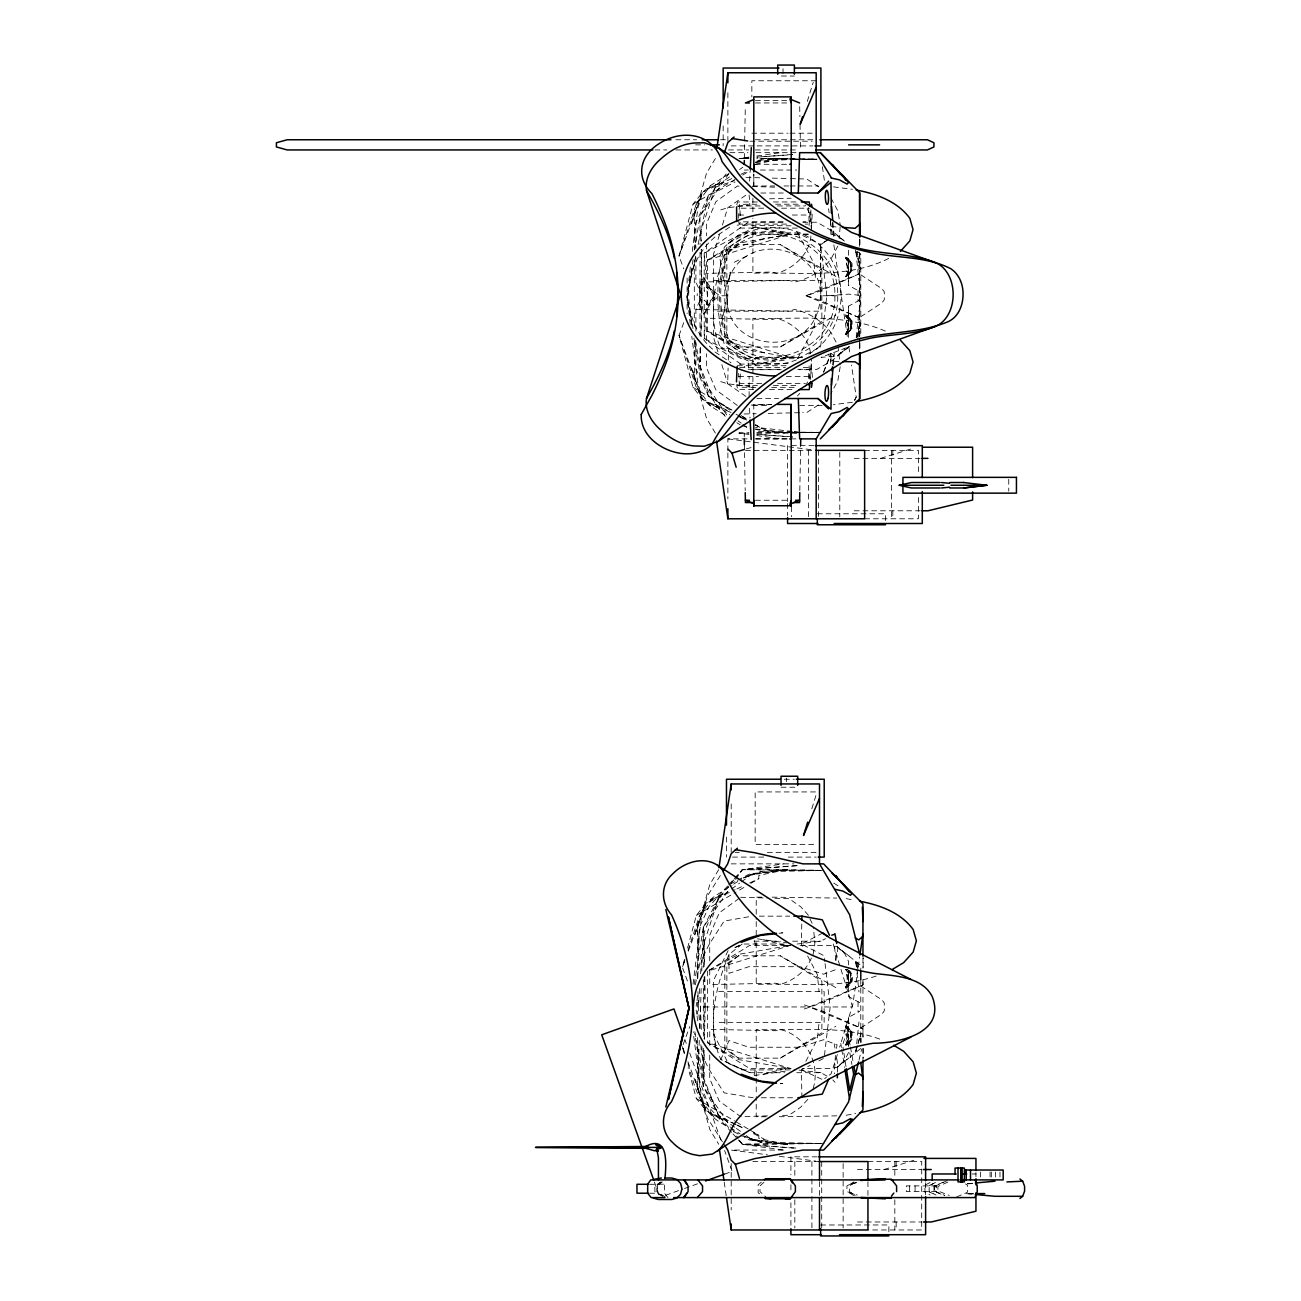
<?xml version="1.0" encoding="UTF-8"?>
<svg xmlns="http://www.w3.org/2000/svg" width="1301" height="1301" viewBox="0 0 1301 1301"><rect width="100%" height="100%" fill="white"/><g stroke="black" fill="none" stroke-linecap="round" stroke-linejoin="round"><path stroke-width="0.75" stroke-dasharray="5 3.75" d="M753.799 184.596L753.799 174.448M845.601 1026.001C853.651 1029.026 853.651 1042.524 845.601 1045.549C852.366 1041.45 852.366 1030.099 845.601 1026.001C852.692 1028.993 853.326 1039.954 847.52 1044.524L845.748 1044.231L848.545 1040.654L846.349 1040.149L847.26 1035.775L846.349 1031.4L848.545 1030.896L848.528 1017.333L859.798 1011.251M849.146 971.001C852.643 975.701 852.171 983.149 847.52 986.89L845.748 986.597L848.545 983.019L848.528 974.563M859.798 300.059L848.528 306.142L848.528 328.177M848.528 263.371L848.528 285.407L859.798 291.473M859.636 295.294L848.805 294.14L826.851 295.766L820.573 346.944L797.529 358.702L741.391 358.702L720.673 348.294C706.134 315.59 715.534 275.243 728.576 243.254L741.391 232.846L797.529 232.846L820.573 244.604L826.07 242.019M859.636 348.928L859.636 338.878M859.636 336.878L859.636 248.442M859.636 246.426L859.636 238.392M755.735 387.34L739.537 387.226L738.626 373.403M808.393 378.412L809.059 369.695L799.107 369.695M810.214 379.664L809.027 365.727M812.426 377.404L811.222 363.467M811.548 230.472L809.775 214.08L805.4 205.168M840.17 226.699L839.161 238.376M859.636 273.763L805.953 295.766L820.199 291.099L859.636 273.763L859.847 252.394M859.928 244.621L859.977 238.799M804.311 1008.991L823.533 1002.29L862.953 984.938L862.986 981.052M863.132 967.472L863.23 957.764M699.792 305.459L699.792 286.09L703.776 277.243L715.761 295.766L703.776 314.305L699.792 305.459L699.922 297.132M744.367 158.478L745.31 106.633M799.822 490.591L800.652 444.731M801.774 924.117L801.383 944.022L803.172 947.437M738.626 218.145L739.537 204.322L759.719 204.208M810.214 211.884L809.027 225.821M745.961 396.431L727.714 383.795L728.088 368.02M728.284 360.133L728.576 348.294L720.673 348.294M725.242 416.401L715.241 404.286L700.019 366.036L700.588 345.968L700.019 366.036L708.199 395.488L731.081 410.888M728.576 1127.577L718.559 1115.477L703.353 1077.228L704.134 1049.11M704.41 1039.076L705.321 1004.86M742.204 944.022L728.999 954.446L728.999 973.343L748.839 966.692L799.936 966.692L823.663 974.205L837.063 969.099M727.178 308.028L728.365 283.52L730.642 272.088L727.178 283.52C743.896 223.951 833.99 248.084 818.687 308.028C806.848 359.71 722.754 350.522 727.584 295.766M695.271 242.588L695.303 241.189M697.775 978.043L699.466 927.337L708.801 906.846L727.584 886.046M837.519 1072.154L837.779 1064.543L836.218 1055.404M697.173 295.766L697.255 293.603M699.288 1040.442L697.645 1086.579L709.777 1129.333L718.672 1144.229M699.857 1028.489L701.272 985.068M701.776 971.131L703.337 927.337L718.559 898.454L734.008 879.752M749.604 181.148L750.108 171.26M699.857 1028.506L698.474 1006.958L699.727 987.361M700.605 973.652L701.467 959.943L709.208 944.298L724.104 921.075L749.425 916.668M857.749 339.74L860.79 295.766L857.749 251.809L860.79 254.248L860.79 337.301M749.132 396.545L749.132 376.623M808.653 207.737L809.059 221.837L803.091 221.837M810.865 209.981L811.255 224.097L805.286 224.097M833.274 365.305L834.299 353.352M832.624 364.947L833.599 354.929L828.298 352.116M856.188 337.496L858.969 310.809M855.782 1052.493L858.969 1022.001M690.327 267.095L687.107 296.839L690.538 326.437M693.01 984.239L701.158 919.417L705.939 903.382L714.135 896.552L732.024 885.184M698.182 925.418L698.718 921.027M692.278 251.369L697.84 208.225L702.621 192.19L710.801 185.36L728.706 174.009M857.944 968.855L852.854 1004.502L839.649 1047.126M858.221 966.871L859.652 956.967M736.805 204.647L737.618 201.964L757.507 201.964M740.188 222.308L739.651 224.097L787.398 224.097M696.149 1006.307L696.751 1002.437M697.043 1000.502L698.214 992.744M810.946 235.855C809.433 254.248 793.61 268.754 776.421 273.373L772.55 272.023L706.394 273.373L706.394 243.759M813.109 954.544L814.865 943.306L813.401 927.19M813.109 1088.644C820.996 1063.649 805.677 1035.108 779.738 1029.367L775.884 1030.717L709.728 1029.367L709.728 1047.142M835.405 1055.404L834.38 1073.797M836.51 1048.346L837.063 1044.817L823.663 1039.71L799.936 1047.24L748.839 1047.24L728.999 1040.572L720.868 1059.486L750.01 1072.723L784.519 1072.723M693.091 259.452L687.107 296.839L691.628 324.323M694.669 249.613L700.019 216.161L715.241 187.263L727.129 172.887M694.214 984.418L703.337 927.337L728.967 889.461M840.186 366.817L837.86 380.591L831.046 393.422M835.909 960.349L837.779 949.388L837.08 945.469M737.943 384.169L737.586 385.616L757.475 385.616M807.954 234.213L790.488 234.229L764.533 238.701L723.08 251.613L719.486 256.199L726.869 295.766L719.486 335.349L723.08 339.935L764.533 352.847M700.686 293.18L703.776 277.243L713.647 295.766L703.776 314.305L700.686 298.368M857.798 336.65L860.79 322.063L855.928 339.659M860.042 1036.897L860.79 1033.254L855.391 1052.802L857.554 1045.516M698.084 244.621L708.199 196.061L735.032 182.026M754.125 1074.919L755.442 1068.544M695.645 256.232L687.107 296.839L693.01 328.47M695.303 984.824L704.264 942.266L718.559 898.454L729.926 890.193M859.034 1060.039L861.652 1049.159M731.796 178.579L702.621 192.19L693.01 204.208L679.041 256.102L683.741 268.868M684.44 959.601L682.375 967.293L687.741 981.881M687.546 948.071L696.328 915.4L705.939 903.382L735.114 889.754M857.001 336.162L860.79 323.396M858.091 1043.695L860.79 1034.588M811.515 227.968L812.344 211.152M719.502 234.619L713.647 253.809L713.647 337.74L718.331 353.091M722.429 225.024L727.714 207.753L745.961 195.117M807.303 101.397L813.223 82.305M811.808 808.767L816.54 793.496M837.356 1054.542L831.046 1073.878L824.639 1078.61M700.93 231.09L701.109 241.173L700.93 231.09L715.241 187.263L729.845 176.643M695.986 204.989L679.041 256.102L702.621 192.19L695.986 204.989L710.801 185.36M684.879 959.715L682.375 967.293L684.456 961.65M688.018 950.25L699.304 916.18L705.939 903.382L687.92 952.251M683.741 322.681L679.041 335.447L693.01 387.34L702.621 399.358L710.801 406.188L727.064 416.515M683.041 1044.801L689.758 1026.57M739.342 364.166L791.333 363.467M823.403 372.346L830.851 353.352L830.607 363.255M718.559 898.454L704.183 932.264L704.183 966.545M823.761 371.875L828.558 360.003L828.363 354.083M695.889 331.17L695.889 309.459L701.987 295.766L701.239 249.272L701.987 297.88L700.897 335.967L701.987 295.766L695.889 282.089L695.889 256.427M708.199 196.061L695.889 222.878L695.889 248.54M728.999 954.446C715.664 985.898 705.906 1027.335 720.868 1059.486L742.204 1069.894L795.187 1069.894M854.708 400.204L856.221 397.081L851.505 365.028M848.528 1052.493L844.804 1060.169L837.145 1067.259L831.014 1068.544L802.05 1068.544M728.121 950.624L713.647 980.108L713.647 1033.823L715.648 1048.931M805.4 386.381L809.775 377.469L811.531 359.434M811.352 958.105C805.986 971.408 793.317 980.775 779.738 984.548L775.884 983.214L709.728 984.548L709.728 968.757M805.823 1061.372L817.37 1039.239L819.077 1022.358M837.86 246.084L831.046 258.915A62.968 62.968 0 0 1 794.602 282.089L789.609 280.479L695.889 282.089M797.529 358.702L814.052 328.047L815.743 311.183M854.448 400.285L856.221 397.081M715.355 158.494L706.459 173.407L694.311 216.161C686.229 242.604 700.231 189.539 694.392 216.08L694.311 250.312M718.672 869.686L709.777 884.599L697.645 927.337C689.563 953.796 703.565 900.731 697.71 927.271L697.645 982.092M699.304 916.18L714.135 896.552M720.299 875.557L707.646 895.608L697.645 927.337L698.588 953.779M728.983 173.326L700.019 216.161L700.019 244.377M735.65 879.574L742.334 869.686L783.82 863.864M735.211 878.321L742.334 869.686L799.708 865.36M715.046 236.977C681.415 264.802 679.301 320.29 712.59 349.188M763.411 939.664L784.991 945.372L786.633 943.518M728.918 884.55L732.951 880.094M734.284 878.614L742.334 869.686L799.839 865.572M797.448 395.943L799.806 393.341M807.84 1099.345L800.765 1107.118L789.089 1115.25L778.925 1115.542M845.601 258.151C853.554 261.664 851.065 273.015 845.601 276.723C853.391 273.519 853.391 260.395 845.601 257.191C851.293 260.737 853.798 272.429 845.601 275.763M845.601 334.357C853.391 331.153 853.391 318.029 845.601 314.826C852.366 318.924 852.366 330.259 845.601 334.357C853.651 331.332 853.651 317.851 845.601 314.826M845.601 276.723C853.651 273.698 853.651 260.216 845.601 257.191M848.203 970.123C853.976 973.213 853.976 983.084 848.203 986.174L848.203 970.953C853.586 976.092 850.171 984.581 845.601 987.914C852.139 985.41 853.391 976.157 849.309 971.001M797.773 369.321L816.979 369.321L832.25 360.491L848.984 346.749L821.11 357.352L837.145 356.067L844.804 348.977M763.898 1182.3L759.995 1185.894L759.995 1191.618L766.5 1197.587M726.869 295.766L719.729 295.766L708.671 287.342L704.215 291.375L704.215 253.11L748.27 222.227L784.649 222.227M761.28 1182.251L758.141 1184.821L758.141 1192.675L761.28 1195.261M854.041 1182.3L849.602 1185.894L849.602 1191.618L855.147 1195.603M849.423 346.408L837.145 356.067M860.79 1048.492L837.145 1067.259M835.86 276.43L780.275 244.604L738.561 244.604L726.869 253.809L726.869 337.74L738.561 346.944L780.275 346.944L835.86 315.118M835.86 987.622L780.275 955.796L738.561 955.796L726.869 965L726.869 1048.931L738.561 1058.136L780.275 1058.136L835.86 1026.294M845.601 986.955C851.537 984.402 852.285 975.587 848.203 971.05M845.601 1044.557C852.497 1041.678 852.497 1029.888 845.601 1026.977M808.88 354.083C845.959 332.698 852.22 276.771 821.533 247.174C795.692 220.991 750.173 220.991 724.332 247.174C715.648 279.13 715.648 312.419 724.332 344.375C743.879 363.288 775.022 370.33 799.936 358.344M708.671 287.342L706.459 287.342L715.761 295.766L706.459 304.206L708.671 304.206L719.729 295.766M839.649 353.742L848.984 346.749M839.649 1064.934L848.984 1057.941M739.586 169.569L742.822 167.211M860.79 316.745L881.964 302.791L884.273 299.783L884.273 291.766L881.964 288.757L860.79 274.804M731.552 889.022L739.651 883.119M741.277 881.932L751.019 874.857L787.658 869.735L824.297 870.418M739.131 898.389L719.225 912.863L709.728 935.208L709.728 960.87M860.79 1027.936L881.964 1013.983L884.273 1010.975L884.273 1002.941L881.964 999.932L860.79 985.995M649.589 1184.284L657.542 1184.284L660.55 1182.089M662.339 1181.91L656.826 1185.894L656.826 1191.618L666.258 1197.587M718.25 234.814L731.064 226.163M738.561 244.604L724.836 253.809L724.836 337.74L738.561 346.944M738.561 955.796L724.836 965L724.836 1048.931L738.561 1058.136M828.428 239.433L819.597 244.604M818.492 404.92L806.734 412.515L802.684 412.612M827.094 240.474L820.573 244.604L820.801 295.766L840.462 295.766M733.65 884.16L741.781 879.004M853.732 1181.975L848.805 1185.081L857.261 1182.43M661.201 1181.91L654.858 1185.894L654.858 1191.618L664.144 1196.741M709.012 970.367L749.783 945.372L790.423 945.372L707.581 971.229L707.581 1042.686L749.783 1068.544L792.114 1068.316L790.569 1068.479M780.275 346.944L821.874 321.656L821.874 269.892L780.275 244.604M780.275 1058.136L821.874 1032.848L821.874 981.084L780.275 955.796M888.664 258.444C846.788 279.52 797.952 271.616 752.905 273.243L752.905 218.438M742.643 175.066L750.677 170.333M739.537 890.03L744.351 887.201M750.791 883.412L758.825 878.695L758.825 875.394L778.242 871.377L820.427 870.45M693.01 204.208L736.203 178.839M696.328 915.4L736.073 892.063M856.334 1182.43L849.732 1184.853M797.139 944.022L820.947 941.192L825.566 938.606M848.805 1184.853L846.935 1185.894L846.935 1191.618L857.261 1195.066M709.305 970.302L738.561 954.365L788.422 945.713M935.435 1182.479L929.142 1185.894L929.142 1191.618L936.053 1195.034M728.576 243.254L747.847 232.846M730.446 884.062L735.65 881.314M737.374 880.387L749.49 873.963L787.658 869.735L742.334 869.686L820.313 870.385L778.583 870.32L751.019 874.435L743.408 877.964L761.898 871.394L787.658 869.735M845.601 987.914L847.52 986.89M845.601 1045.532L847.52 1044.524M928.703 1185.894L935.24 1182.479M801.936 1097.768L801.383 1069.894L810.133 1065.373M818.882 1060.852L824.135 1058.136L830.184 1006.958L825.062 963.667M756.076 226.455L704.215 253.11L707.354 295.766L704.215 338.439L745.001 367.045M822.98 932.947L801.383 944.022L824.135 955.796L824.834 961.699M930.101 1182.511L924.946 1185.13L924.946 1192.334L930.101 1194.968M734.284 262.282L749.246 254.752M735.163 947.323L740.432 944.851M740.919 174.318L748.205 170.903M736.935 888.908L742.416 886.355M749.701 882.94L758.825 878.695M947.128 1180.658L935.728 1185.894L935.728 1191.618L944.672 1195.343M947.876 1182.105L937.94 1186.512L937.94 1190.984L949.258 1195.391M734.951 947.681L741.781 944.737M943.404 1182.154L934.476 1185.894L934.476 1191.618L944.835 1195.603M862.953 984.938L809.287 1006.958L862.953 1028.977L863.035 1036.751M846.414 986.613L848.203 985.898M846.414 1044.248L848.203 1043.532M743.408 877.964L761.898 871.394L751.019 874.435M956.674 1196.92L967.456 1192.301L967.456 1185.162L965.472 1183.91M665.592 1195.261L682.7 1189.13M684.602 1188.447L697.905 1183.682M724.511 1174.152L732.121 1171.437L724.592 1150.409M876.175 976.059C837.649 989.118 796.066 982.873 756.223 984.434L756.223 939.777M715.241 187.263L734.398 180.66M720.77 209.9L727.714 207.753L749.848 204.973L749.132 195.004M880.712 458.359L910.96 448.975M884.029 1169.534L916.18 1159.581M746.237 448.943L751.571 447.414M756.971 161.113L766.256 158.527L788.032 158.722M763.411 363.06L784.991 357.352L802.522 357.336M763.411 1074.252L784.991 1068.544L790.423 1068.495L707.581 1042.686L738.561 1059.567L790.423 1068.544M845.601 333.381C852.497 330.487 852.497 318.696 845.601 315.785M755.507 164.219L774.908 160.202L791.967 159.551M852.383 402.285L833.453 404.676M846.203 1115.282L855.716 1113.461M847.618 258.2L845.926 258.509L848.545 262.086L846.349 262.591L847.26 266.965L846.349 271.34L848.545 271.844L845.748 275.405L847.52 275.714M847.618 315.834L845.926 316.143L848.545 319.704L846.349 320.209L847.26 324.583L846.349 328.958L848.545 329.462L845.748 333.04L847.52 333.332M847.618 969.391L845.926 969.7L848.545 973.262L846.349 973.766L847.26 978.141L846.349 982.515L848.545 983.019M847.618 1027.026L845.926 1027.318L848.545 1030.896M847.52 258.2L845.748 258.509L847.553 260.054C843.032 261.094 850.659 267.827 846.642 271.34L847.732 271.584L847.553 273.861L845.926 275.405L847.618 275.714M847.52 315.834L845.748 316.143L847.553 317.688C843.032 318.729 850.659 325.461 846.642 328.958L847.732 329.218L847.553 331.495L845.926 333.04L847.618 333.332M847.52 969.391L845.748 969.7L847.553 971.245L847.732 973.522L846.642 973.766C850.659 977.279 843.032 984.011 847.553 985.052L845.926 986.597L847.618 986.89M847.52 1027.026L845.748 1027.318L847.553 1028.88L847.732 1031.14L846.642 1031.4C850.659 1034.913 843.032 1041.629 847.553 1042.67L845.926 1044.231L847.618 1044.524M755.572 162.072L775.266 159.129L817.012 159.226L757.003 158.657M748.888 157.112L739.017 158.494L749.002 158.592M756.792 156.006L780.502 152.672M755.409 162.592L788.227 158.608M754.206 1075.537L786.715 1071.016L784.991 1068.544M779.055 933.289L782.795 932.85L780.258 932.85M967.44 1183.731L973.343 1183.194M792.439 154.461L756.824 157.161L792.553 154.656M758.564 160.202L784.34 158.543L756.743 158.511M822.134 405.359L798.163 405.587M836.771 1115.851L777.234 1116.778M817.272 432.485L802.229 432.566M967.456 1183.812L973.359 1183.536M751.23 405.066L771.639 404.465M767.509 1115.868L740.659 1116.648L719.225 1101.069L709.728 1078.724L709.728 1055.03M744.074 413.994L756.19 413.718M768.322 413.425L792.585 412.84M794.602 412.807L800.668 412.661M758.564 431.347L792.049 432.859M793.984 432.826L799.773 432.713M801.692 432.68L817.126 432.387L793.854 432.078M732.951 1133.822L742.334 1144.229L824.297 1143.498L778.583 1143.612L751.019 1139.497L743.408 1135.952L761.898 1142.538L787.658 1144.197L751.019 1139.058L746.14 1135.513M793.854 159.47L817.109 159.275M748.888 434.436L739.017 433.054L749.002 432.957M757.003 432.891L818.98 432.339M820.313 1143.53L742.334 1144.229L736.073 1136.667M757.963 357.352L755.442 357.352L754.206 364.345L786.715 359.824L784.991 357.352M820.98 432.322L775.266 432.42L755.572 429.476M781.413 76.027L794.374 76.027M816.182 80.76L751.848 80.76L751.848 96.892M755.458 100.649L789.577 100.649M755.458 102.958L789.577 102.958M751.848 133.19L788.032 133.19M790.049 133.19L812.149 133.19M675.902 139.76L696.62 139.76M720.396 139.76L726.625 139.76M755.328 139.76L816.589 139.76M749.945 141.191L812.166 141.191M695.628 144.85L704.882 144.85M731.129 145.907L755.068 145.907M757.068 145.907L812.914 145.907M654.891 149.94L666.941 149.94M675.902 149.94L712.46 149.94M728.479 149.94L748.709 149.94M755.328 149.94L798.424 149.94M729.877 152.672L747.945 152.672M755.979 152.672L796.684 152.672M755.296 164.284L789.723 164.284M744.253 170.041L748.286 170.041M760.402 170.041L796.732 170.041M752.905 185.962L774.729 185.962M784.015 185.962L788.601 185.962M790.081 185.962L796.147 185.962M798.163 185.962L818.362 185.962M760.825 193.02L784.503 193.02M769.558 198.809L791.219 198.224M773.428 201.964L799.286 201.964M775.624 204.208L799.497 204.208M737.586 205.932L761.459 205.932M777.364 205.932L805.221 205.932M763.654 208.193L739.797 208.193L740.448 216.893M781.559 208.193L809.417 208.193M738.626 215.023L744.579 215.023M792.325 215.023L810.23 215.023M743.408 221.837L783.202 221.837M802.831 222.227L816.979 222.227L832.25 231.058L844.43 241.059M791.122 225.821L737.13 225.122M797.302 228.082L739.619 228.082L738.708 221.137M808.523 234.18L749.783 234.18L707.581 260.054L707.581 331.495L749.783 357.352L802.05 357.352M713.647 280.365L820.801 280.365L820.801 311.183L713.647 311.183M819.597 346.944L820.573 346.944M737.407 365.727L789.138 365.727M739.651 367.451L785.397 367.451M803.302 367.451L811.255 367.451L810.637 378.184M748.27 369.321L781.608 369.321M751.376 369.695L781.202 369.695M738.626 376.526L758.516 376.526M786.357 376.526L810.23 376.526M761.67 383.356L739.797 383.356L740.415 372.623M777.591 383.356L805.433 383.356M773.396 385.616L799.253 385.616M771.656 387.34L797.513 387.34M753.539 389.584L737.618 389.584L736.61 384.608M769.444 389.584L795.301 389.584M756.889 398.529L778.583 398.529M771.526 404.4L753.799 404.4L753.799 417.149M752.905 405.587L769.867 405.587M739.017 433.054L748.872 433.038M756.743 433.038L796.732 433.168M727.877 450.862L727.877 438.876L747.945 438.876M755.979 438.876L796.684 438.876M755.296 438.925L789.723 438.925M813.906 445.641L787.593 445.641L787.593 501.535M745.473 450.357L816.182 450.357M864.628 450.357L918.376 450.357L918.376 474.491M854.204 458.359L920.083 458.359M755.458 500.251L789.577 500.251M854.204 510.789L920.083 510.789M817.321 513.781L885.526 513.781L885.526 521.099M864.628 518.79L918.376 518.79L918.376 496.673M784.324 779.234L794.293 779.234M781.039 787.219L797.692 787.219M815.483 791.935L755.165 791.935L755.165 844.382L815.483 844.382M735.211 852.366L739.228 852.366M767.314 852.366L819.5 852.366M732.463 857.099L764.37 857.099M788.308 857.099L816.247 857.099M731.195 863.864L793.935 863.864M761.687 897.153L756.223 897.153L756.223 919.482M772.095 897.153L836.771 898.064M759.28 916.148L789.74 916.148M754.076 941.192L780.454 941.192M792.634 941.192L820.947 941.192M744.156 944.022L785.365 944.022M800.099 945.372L831.014 945.372L837.145 946.673L860.79 965.44L860.79 970.058M718.656 991.557L824.135 991.557L824.135 1022.358L718.656 1022.358M704.183 1006.958L810.149 1006.958M824.135 1006.958L852.09 1006.958M796.7 1072.723L820.947 1072.723L827.111 1076.171M780.258 1083.635L782.795 1083.635L779.055 1083.196M761.313 1097.768L795.838 1097.768M766.143 1116.778L756.223 1116.778L756.223 1096.483M783.381 1150.068L731.195 1150.068L767.314 1154.768M817.223 1156.833L790.91 1156.833L790.91 1174.803M752.807 1161.549L819.5 1161.549M867.946 1161.549L921.71 1161.549L921.71 1229.965L867.946 1229.965M857.522 1169.534L921.71 1169.534M972.075 1173.974L976.14 1173.974M658.436 1184.186L664.974 1184.186M649.589 1193.212L657.542 1193.212L664.388 1197.587M968.383 1193.586L973.847 1193.586M857.522 1221.981L921.71 1221.981M820.655 1224.973L888.859 1224.973L888.859 1232.291M740.985 158.511L748.872 158.511M820.427 1143.465L778.242 1142.538L758.825 1138.521L758.825 1135.236L750.14 1130.13M790.016 158.755L795.952 158.803L790.179 158.657M784.991 945.372L790.423 945.42M695.889 309.459L789.609 311.069L794.602 309.459A62.968 62.968 0 0 1 831.046 332.633L836.998 343.871M799.92 158.836L814.442 159.112M838.917 361.434L831.079 361.239L830.867 354.279M745.993 177.408L760.174 177.798M772.306 178.123L788.504 178.546M790.536 178.611L796.602 178.757M798.635 178.822L806.734 179.034L821.858 188.791M739.033 186.141L737.342 186.092L715.892 201.671L706.394 224.016L706.394 235.855M752.222 186.515L775.672 187.198M740.659 897.267L767.509 898.048M774.859 898.259L789.089 898.666L800.765 906.797L807.84 914.57L813.109 925.271M791.967 431.997L774.908 431.347L755.507 427.33M973.359 1193.96L965.472 1193.586L973.343 1194.318M833.453 186.872L852.383 189.263M792.553 436.892L756.857 434.323L792.439 437.087M795.87 1148.067L742.334 1144.229L736.773 1136.001M830.981 226.537L838.592 227.09M793.773 1148.116L742.334 1144.229L783.82 1150.068M787.658 1144.197L749.49 1139.969L744.302 1137.204M792.342 431.444L760.727 427.866L755.491 425.151M794.326 431.672L800.245 432.339M799.123 1070.121L820.947 1072.723M720.77 381.648L727.714 383.795L749.848 386.576M727.877 438.876L812.166 449.837M779.364 1156.329L815.483 1161.029M753.181 1097.768L724.104 1092.84L709.208 1069.633L701.467 1053.989L700.719 1042.231M757.475 938.85L786.715 942.9M755.409 428.956L784.34 433.005M756.792 435.542L780.502 438.876M846.203 898.633L853.814 900.097M849.732 1192.643L856.334 1195.066M831.014 234.18L837.649 235.709L843.959 240.766M845.601 969.343L846.593 969.749M763.411 228.488L784.991 234.18L786.633 232.326L754.206 227.203L755.442 234.18M751.019 1139.497L761.898 1142.538L745.099 1136.602M806.831 295.766L820.199 300.45L859.636 317.786L859.863 341.09M804.311 1004.925L823.533 1011.625L862.953 1028.977M885.33 331.088C843.601 312.988 797.009 319.526 752.905 318.306L752.905 389.341M879.736 1039.125C840.348 1024.424 797.237 1031.108 756.223 1029.498L756.223 1076.171M741.928 425.427L747.473 427.395M846.414 258.492L848.203 259.208M846.414 316.127L848.203 316.826M805.953 295.766L859.636 317.786M750.01 1072.723L728.121 1063.291L713.647 1033.823M801.383 1069.894L823.045 1079.797M729.975 412.124L702.621 399.358L695.986 386.56L679.041 335.447L702.621 399.358L697.84 383.323L691.774 336.26M739.098 416.385L746.384 419.784M735.114 1124.162L705.939 1110.534L696.328 1098.516L688.066 1067.779M736.935 1125.007L744.237 1128.422M753.36 1132.683L758.825 1135.236M928.703 1191.618L935.858 1195.034M756.076 365.093L704.215 338.439L704.215 300.173L708.671 304.206M693.888 338.081L700.019 375.387L715.241 404.286L730.983 412.45M739.732 416.987L744.985 419.703M736.057 1124.552L718.559 1115.477L703.337 1086.579L694.62 1033.547M737.813 1125.446L744.806 1129.073M753.555 1133.61L764.061 1139.058M733.91 1131.691L742.562 1136.293M728.576 348.294L747.847 358.702L748.563 368.655M859.798 1002.664L848.528 996.599L848.528 970.806M735.976 414.19L746.595 420.06M755.426 424.939L760.727 427.866L755.653 424.744M693.01 387.34L731.032 409.669M741.033 415.539L747.457 419.312M696.328 1098.516L734.528 1120.958M736.252 1121.982L748.417 1129.105M731.926 410.108L708.199 395.488L695.889 368.671L695.889 339.073M742.09 416.385L747.181 419.507M853.732 1195.521L848.805 1192.643M736.838 422.711L740.09 424.776M688.018 1063.665C694.929 1088.4 702.003 1116.665 728.771 1126.666M730.398 1127.707L740.155 1133.887M833.746 883.086L840.023 887.152M715.046 352.002L731.064 362.816M737.342 405.457L715.892 389.877L706.394 367.532L706.394 353.709M715.241 404.286L729.845 414.905M737.96 420.792L741.196 423.15M742.822 424.337L747.685 427.866M734.789 1127.268L718.559 1115.477L704.183 1081.651L704.183 1051.224M736.415 1128.439L744.53 1134.342M839.649 948.982L848.984 955.991M837.145 235.481L843.52 241.384M837.145 946.673L844.804 953.747L848.528 961.423L848.528 968.936M832.835 1079.928L835.014 1082.286M731.601 1132.342L708.801 1107.07L699.466 1086.579L698.588 1060.136M710.801 406.188L695.986 386.56M714.135 1117.38L699.304 1097.735M667.933 1197.587L664.469 1193.212L664.469 1184.284M726.755 414.921L700.019 375.387L700.019 347.172M701.922 1046.638L703.337 1086.579L730.089 1126.113M731.195 1127.756L735.65 1134.342M722.413 1141.709L707.646 1118.323L697.645 1086.579L697.645 1034.328M715.355 433.054L706.459 418.141L694.311 375.387C686.229 348.944 700.231 402.009 694.392 375.469L694.311 338.894M797.529 232.846L814.052 263.501L815.743 280.365M831.046 198.126L837.86 210.957L840.186 224.731M807.612 955.959L817.37 974.693L819.077 991.557M682.375 1046.638L684.456 1052.265M687.92 1061.665L705.939 1110.534L701.158 1094.499L693.173 1031.709M684.879 1039.532L686.261 1043.353M689.676 1052.899L721.161 1140.847M654.419 1182.007L659.9 1197.294M682.992 1048.525L684.879 1054.2M833.209 944.022L840.381 967.342M840.966 969.278L852.334 1006.193M721.844 364.605L727.714 383.795M855.928 251.744L860.79 268.136M857.554 968.399L855.391 961.114L857.001 966.985M855.391 249.922L860.79 269.486L857.05 251.256M682.895 1048.557L684.44 1054.314M754.45 940.59L755.442 945.372M857.05 962.431L858.172 967.911M692.018 325.38L689.92 313.46M695.222 340.325L700.019 366.036M694.864 1031.742L703.353 1077.228M846.447 1025.188L850.057 1045.045M850.431 1047.029L853.326 1062.917M848.366 1044.996L846.252 1033.336L842.625 1045.028L843.552 1050.948M849.797 1052.785L851.911 1064.446M834.966 1048.086L834.234 1043.809M837.86 345.464L840.17 364.849M835.681 960.284L834.38 943.957M843.877 1052.932L846.04 1066.755M840.804 1043.435L841.422 1047.419M841.747 1049.419L844.577 1067.389M692.034 325.12L689.4 310.126L689.66 311.947M810.653 353.823C808.441 336.227 792.943 322.664 776.421 318.176L772.55 319.526L706.394 318.176L706.394 343.838M696.149 1010.178L696.751 1014.048M697.043 1015.983L698.214 1023.741M822.378 166.691L824.427 180.725M828.558 208.762L829.144 212.779M830.314 220.78L832.38 234.814M833.843 244.832L847.683 338.976M848.854 346.993L850.041 355.01M724.218 1182.121L726.251 1196.074M826.851 295.766L820.573 244.604L820.801 280.365M698.182 1088.498L698.718 1092.905M855.977 252.15L858.969 280.74M855.782 961.423L856.774 970.953M856.985 972.872L858.969 991.931M832.233 222.585L833.599 236.619M832.916 222.26L834.299 238.197M749.506 408.303L750.026 418.076M830.575 220.324L830.949 236.294M700.491 1006.958L701.337 1030.668M697.97 991.655L698.474 1006.958M799.708 106.633L799.904 116.602M800.034 124.587L800.505 150.509M744.367 444.731L744.481 450.715M744.514 452.699L745.197 490.591M699.792 286.09L699.922 294.416M704.264 942.266L704.654 966.529M704.817 976.644L705.321 1006.958M859.88 343.041L859.945 348.863M863.148 1048.395L863.246 1058.103M1008.747 479.321L1008.747 491.176M999.981 1172.006L999.981 1179.909M995.493 1172.006L995.493 1179.909M991.313 1172.006L991.313 1179.909M990.061 1172.006L990.061 1179.909M980.369 1172.006L980.369 1177.925M975.945 1172.624L975.945 1176.689M933.988 1185.894L933.988 1191.618M925.613 1182.788L925.613 1194.757M915.075 1185.894L915.075 1191.618M909.562 1185.894L909.562 1191.618M896.145 1161.549L896.145 1169.534M896.145 1221.981L896.145 1229.965M894.828 1161.549L894.828 1177.649M894.828 1199.782L894.828 1229.965M892.828 450.357L892.828 458.359M892.828 510.789L892.828 518.79M891.494 450.357L891.494 518.79M867.946 1181.666L867.946 1195.765M862.953 957.812L862.953 968.204M862.953 979.799L862.953 1037.759M862.953 1048.378L862.953 1059.583M860.79 979.328L860.79 1038.409M859.636 238.912L859.636 244.816M859.636 252.638L859.636 337.187M859.636 339.122L859.636 346.895M858.042 290.53L858.042 301.019M858.042 1001.721L858.042 1012.194M848.528 250.247L848.528 285.407M848.528 306.142L848.528 339.431M848.528 1017.333L848.528 1046.573M843.129 1163.566L843.129 1227.965M839.795 452.374L839.795 516.773M821.712 1161.549L821.712 1227.965M819.5 1181.666L819.5 1195.765M818.378 450.357L818.378 516.773M811.905 1161.549L811.905 1227.965M808.588 450.357L808.588 516.773M794.83 1161.549L794.83 1177.649M794.83 1199.782L794.83 1227.965M791.496 506.707L791.496 516.773M790.91 1184.772L790.91 1192.773M790.91 1202.742L790.91 1228.697M787.593 503.536L787.593 515.521M786.357 778.063L786.357 781.722M783.023 68.709L783.023 76.027M756.223 921.515L756.223 937.745M756.223 1078.204L756.223 1094.45M753.799 173.895L753.799 186.059M752.905 198.142L752.905 216.405M744.253 433.168L744.253 436.892M731.195 803.937L731.195 852.366M731.195 1163.566L731.195 1209.995M727.877 92.745L727.877 141.191M727.877 452.862L727.877 498.803M726.478 837.128L726.478 857.099M723.161 125.937L723.161 145.907M704.183 976.628L704.183 1039.174M703.337 927.337L703.337 967.651M703.337 979.751L703.337 1036.181M703.337 1048.281L703.337 1086.579M700.019 252.443L700.019 337.089M697.645 1002.177L697.645 1014.243M694.311 260.363L694.311 328.763M687.107 277.991L687.107 313.557M657.542 1184.284L657.542 1193.212M689.693 282.366L692.62 267.177L689.693 282.366M720.25 279.016C717.599 300.108 720.608 321.428 727.145 341.561C764.728 382.234 839.861 351.107 837.681 295.766C839.861 240.441 764.728 209.315 727.145 249.987L720.25 279.016M721.567 279.748C719.339 299.913 721.128 320.762 729.129 339.577C765.086 378.477 836.966 348.717 834.868 295.766C836.966 242.832 765.086 213.071 729.129 251.971L724.543 264.802L721.567 279.748M695.417 1079.749L699.044 1093.458L695.417 1079.749M852.057 270.478L848.203 274.983L848.203 258.932L852.057 263.436L852.057 270.478M852.057 328.112L848.203 332.617L848.203 316.566L852.057 321.071L852.057 328.112M852.057 1039.288L848.203 1043.809L848.203 1027.741L852.057 1032.262L852.057 1039.288M707.516 189.019L719.876 182.709L707.516 189.019M710.834 900.211L723.21 893.885L710.834 900.211M738.561 243.173L707.581 260.054L790.423 234.18L738.561 243.173M748.904 157.746L740.985 158.348L748.921 157.795M936.606 1185.894L906.325 1185.894L906.325 1191.618L936.606 1191.618L936.606 1185.894M707.516 402.334L719.876 408.839L707.516 402.334M710.834 1113.51L723.21 1120.031L710.834 1113.51M790.488 357.32L738.561 348.375L707.581 331.495L790.488 357.32"/><path stroke-width="1.5" d="M753.799 500.413L753.799 505.747L791.219 505.747M753.799 170.382L753.799 164.3M777.429 404.4L791.219 404.4L791.219 438.909L789.723 438.925M791.219 97.477L791.219 102.795L790.227 100.242M859.636 352.945L859.636 398.854L820.313 438.876M859.636 236.392L859.636 224.325L855.164 228.293L842.398 227.366M862.953 921.547L862.368 907.252M860.01 236.863L860.042 223.43M744.253 164.463L744.335 160.478M799.79 492.591L799.611 502.56L793.594 502.56M800.652 444.731L800.765 438.746M801.855 920.132L801.936 916.148L793.805 916.148M798.31 193.02L799.643 152.672L820.313 152.672L859.636 192.694L859.652 224.309M837.324 1077.862L837.454 1074.057M736.61 206.94L736.659 221.528M750.222 169.276L751.344 147.517M831.355 378.624L830.981 409.197L817.939 398.529L784.503 398.529M810.133 382.64L809.238 389.584L799.286 389.584M676.618 316.745L678 293.115L676.618 272.234M646.499 398.464C644.548 410.01 651.281 421.524 659.509 428.907C669.625 438.079 680.13 444.714 694.295 445.967L704.378 446.21L718.022 441.446L851.456 356.572L936.118 326.096C958.821 315.704 958.821 273.291 936.118 262.9L851.456 232.424L718.022 147.533L704.378 142.785L694.295 143.012C680.13 144.265 669.625 150.9 659.509 160.088C651.281 167.455 644.548 178.969 646.499 190.531L680.569 294.498L646.499 398.464C658.615 377.192 669.413 354.815 674.406 330.633M831.55 385.21L833.095 367.289M832.038 370.964L832.429 366.963M812.182 383.047L811.434 387.34M862.953 933.842L859.928 954.999L849.569 914.603L819.5 863.864L819.5 783.95L731.195 783.95L718.965 867.702M716.818 148.525L727.877 72.758L816.182 72.758L816.182 152.672L831.55 178.107M737.13 366.427L736.48 381.844M862.335 1106.468L862.953 1091.539M665.836 1106.972L688.993 1008.242L668.438 916.994L688.993 1008.242L668.438 1099.491L688.993 1008.242L665.836 909.513M819.5 1179.714L819.5 1150.068L848.496 1102.077L858.595 1061.892M657.428 1147.401L655.85 1150.295L661.851 1147.401L655.85 1144.522L657.005 1145.742M802.554 116.667L800.196 124.311L816.182 87.183M807.661 822.134L803.514 835.486L819.5 798.375M724.364 152.672L727.877 142.492L734.106 137.012M1019.919 1198.497L1022.651 1196.302L1024.586 1191.179L1024.586 1186.268L1022.651 1181.194L1019.919 1178.999M790.227 502.967L791.219 500.413M828.672 1079.391L822.313 1094.092L797.871 1097.768M836.088 423.232L840.056 417.507M816.182 518.79L816.182 438.876L831.225 413.507L839.438 411.701L847.097 407.457L848.561 409.051L847.683 410.189L828.542 429.867M843.243 415.832L846.837 409.864M723.47 870.548L727.682 863.864L731.195 853.684L737.423 848.203M684.098 1197.587L688.066 1191.618L688.066 1185.894L684.57 1179.909M785.235 1198.758L790.292 1198.758L795.383 1191.618L795.383 1185.894L790.292 1178.739L785.235 1178.739M683.497 1197.587L686.814 1193.212M891.461 1196.091L893.836 1193.098M846.268 1125.869L852.155 1118.99M832.396 427.053L836.641 422.191M835.714 1138.245L839.958 1133.366M697.255 1197.587L702.54 1191.618L702.54 1185.894L697.889 1179.909M900.373 251.418L909.838 240.896L913.058 229.61L909.838 218.308C897.365 201.281 876.223 193.735 856.188 189.995M790.423 193.02L817.939 193.02L828.688 181.197M834.543 1124.698L842.772 1122.893L850.431 1118.649L851.879 1120.242L823.631 1150.068L802.961 1150.068L754.889 1158.589L735.341 1164.249L731.195 1160.232L727.682 1150.068L724.527 1145.043M839.405 1134.423L862.953 1110.029M831.859 1141.042L847.406 1125.544M717.599 1151.174C727.763 1141.644 730.219 1126.52 740.123 1116.404C751.897 1101.589 765.964 1088.791 781.543 1078.057C809.027 1059.697 840.722 1048.882 873.134 1043.239C899.105 1043.239 945.99 1033.238 932.362 996.908C922.002 975.783 893.299 976.026 873.134 973.246C840.722 967.602 809.027 956.788 781.543 938.428C756.483 921.124 734.463 898.21 722.348 869.946C715.371 860.839 702.784 859.05 692.311 862.14A31.5 22.068 -30.5 0 0 672.78 873.817C660.42 884.826 660.713 902.699 671.495 914.798C684.944 944.071 692.311 976.01 692.652 1008.242C692.311 1040.475 684.944 1072.414 671.495 1101.687C660.713 1113.786 660.42 1131.659 672.78 1142.685A31.5 22.068 30.5 0 0 692.311 1154.345L699.596 1155.695L712.395 1154.068L829.713 1078.675L910.83 1037.092M817.939 193.02L830.981 182.351L831.355 212.925M862.563 936.606L858.758 939.891L855.18 937.793M764.419 1179.665L765.557 1178.739L790.292 1178.739M718.022 441.446C733.276 426.614 742.773 406.01 760.418 392.853C775.054 380.12 791.187 369.208 808.49 360.426C827.403 349.497 848.805 343.35 869.979 338.309C892.063 333.739 915.026 335.056 936.118 326.096M891.998 969.635L903.691 962.61L913.156 952.088L916.392 940.786L913.156 929.499C900.699 912.473 879.557 904.911 859.522 901.186M753.653 99.624L745.424 102.958L749.425 102.958M789.723 504.251L799.611 500.251L795.594 500.251M859.636 365.012L855.164 361.841L842.837 361.532M940.135 487.973L911.383 487.973L899.219 485.257L911.383 482.525L940.135 482.525M741.228 942.298L760.288 935.435L775.298 933.711M705.516 1180.966L724.511 1174.152M645.085 1146.832C668.649 1133.464 666.307 1163.923 664.974 1178.43M831.746 935.159L834.38 934.378M727.877 449.056L732.008 453.057L744.465 449.463M653.232 1179.454L661.396 1178.023M856.188 401.554C876.223 397.813 897.365 390.267 909.838 373.241L913.058 361.938L909.838 350.652L900.373 340.13M859.522 1112.745C879.557 1109.005 900.699 1101.459 913.156 1084.432L916.392 1073.13L913.156 1061.844L903.691 1051.306L893.657 1045.288M963.618 487.973L986.613 485.257M963.618 482.525L986.906 485.257L963.927 487.973L949.665 487.973M775.656 213.071C730.446 212.925 682.196 246.279 681.171 294.498C682.196 342.716 730.446 376.07 775.656 375.908M776.502 933.289C735.52 933.565 694.018 965.277 693.319 1008.242C694.018 1051.208 735.52 1082.92 776.502 1083.196M941.517 487.973L949.535 487.192M975.311 1182.999L994.972 1181.194M885.379 1198.855L860.758 1197.587L891.283 1198.335M860.758 1180.495L869.182 1179.909M1006.876 1181.942L1022.651 1181.194M885.379 1178.657L860.758 1179.909L891.283 1179.161L896.6 1185.894L896.6 1191.618M647.849 1148.36L535.557 1147.401L647.849 1146.457M764.419 1197.831L770.745 1198.758M779.006 68.042L723.161 68.042L723.161 107.967M794.96 68.042L820.898 68.042L820.898 145.907L814.914 145.907M670.958 139.76L287.147 139.76L276.414 142.752L276.414 146.948L287.147 149.94L652.891 149.94M702.198 139.76L718.526 139.76M819.841 139.76L927.385 139.76L933.939 142.752L933.939 146.948L927.385 149.94L815.841 149.94M710.948 144.85L719.404 144.85M848.61 144.85L879.606 144.85M801.27 201.964L809.238 201.964L809.986 206.241M816.182 438.876L799.643 438.876L798.31 398.529M815.467 445.641L922.295 445.641L922.295 477.581M922.637 447.219L972.611 447.219L972.611 477.678M815.873 450.357L864.628 450.357L864.628 518.79L727.877 518.79L716.526 441.023M922.051 458.359L927.955 458.359M949.665 482.525L963.927 482.525M899.219 485.257L943.81 485.257M950.95 485.257L986.906 485.257M749.425 500.251L745.424 500.251L753.653 503.585M753.442 502.56L745.424 502.56L745.229 492.591M922.051 510.789L927.955 510.789L972.611 500.023L972.611 491.892M817.939 523.506L787.593 523.506L787.593 517.522M834.136 523.506L922.295 523.506L922.295 491.567M885.526 524.758L817.321 524.758L817.321 519.278M780.34 779.234L726.478 779.234L726.478 825.143M796.293 779.234L824.216 779.234L824.216 857.099L818.231 857.099M535.557 1147.401L661.851 1147.401M658.29 1150.735L654.273 1150.735L645.085 1147.986M818.801 1156.833L925.613 1156.833L925.613 1180.788M923.954 1158.41L975.945 1158.41L975.945 1170.591M819.207 1161.549L867.946 1161.549L867.946 1179.665M923.401 1169.534L931.272 1169.534M956.235 1173.974L932.167 1173.974L932.167 1179.909M963 1173.974L966.757 1173.974M665.055 1178.023L671.804 1178.023L676.894 1179.454L680.602 1183.39L681.968 1188.756L680.602 1194.123L676.894 1198.042L671.804 1199.489L658.322 1199.489L653.232 1198.042M784.617 1179.909L650.728 1179.909L647.687 1184.284L647.687 1193.212L651.15 1197.587L664.844 1197.587M885.038 1179.909L790.585 1179.909L792.39 1182.902M890.86 1179.909L959.081 1179.909M963.114 1179.909L967.131 1179.909M968.09 1179.909L1003.185 1179.909L1003.185 1170.022L964.789 1170.022L964.789 1173.974M648.191 1184.284L636.97 1184.284L636.97 1193.212L648.191 1193.212M975.669 1193.586L984.776 1193.586M1022.651 1196.302L994.972 1196.302L975.311 1194.497M673.674 1197.587L974.774 1197.587L977.23 1191.618L977.23 1185.894L975.083 1179.909M765.557 1198.758L790.292 1198.758M923.401 1221.981L931.272 1221.981L975.945 1211.215L975.945 1192.936M726.543 1198.075L731.195 1229.965L867.946 1229.965L867.946 1197.766M821.273 1234.698L790.91 1234.698L790.91 1228.697M839.487 1234.698L925.613 1234.698L925.613 1196.757M888.859 1235.95L820.655 1235.95L820.655 1228.632M765.557 1178.739L770.745 1178.739M789.723 164.284L791.219 164.3M941.517 482.525L949.535 483.305M775.298 1082.774L760.288 1081.05L741.228 1074.187M732.008 138.491L747.717 140.963M735.341 849.683L754.97 852.773L802.961 863.864L823.631 863.864L851.879 893.689L850.431 895.283L842.772 891.022L834.868 889.299M801.936 916.148L822.313 919.823L829.469 935.273M831.225 178.042L839.438 179.847L847.097 184.091L848.561 182.498L820.313 152.672M936.118 262.9C908.244 251.906 877.459 255.419 849.211 245.401C835.372 240.587 821.012 236.278 808.49 228.553C785.381 216.909 764.37 201.297 746.481 182.612C734.821 172.61 730.137 156.754 718.022 147.533M811.401 383.356L810.865 381.567M809.189 385.616L808.653 383.811M789.723 98.957L799.611 102.958M910.83 979.393L829.713 937.81L717.599 865.311M822.98 932.947L827.826 936.411M862.563 1076.35L858.497 1073.032L855.489 1074.821L854.041 1066.885M656.729 1150.295L657.948 1151.304L657.005 1150.214L658.436 1157.776L658.436 1180.121M836.771 876.955L835.275 875.475L849.52 891.803M817.939 398.529L828.493 408.872M831.859 872.873L862.953 903.886L862.953 956.235M832.396 164.495L840.641 174.464M839.698 880.533L835.844 876.012M683.903 1179.909L686.814 1184.284M842.983 175.456L845.796 180.058M646.499 190.531C658.615 211.787 669.413 234.18 674.406 258.362M811.434 204.208L811.97 206.371M683.513 1035.694L673.934 1008.942L601.712 1034.799L653.736 1180.088M732.008 453.057L736.155 467.238M735.341 1164.249L739.472 1178.43M852.269 1066.397L853.684 1074.171L849.781 1090.449L846.366 1068.723M834.949 933.76L836.722 943.518M844.886 1069.373L849.602 1099.329M719.551 1150.214L723.925 1180.121M860.709 1062.348L862.953 1079.358M831.55 206.322L832.754 220.276M750.124 420.044L751.165 439.592M744.253 438.746L744.367 444.731M859.977 352.75L860.042 368.118M975.945 1178.706L975.945 1184.804M970.513 1170.022L970.513 1179.909M966.22 1170.022L966.22 1179.909M962.057 1168.038L962.057 1181.893M961.341 1168.038L961.341 1181.893M960.886 1168.038L960.886 1181.893M958.024 1168.038L958.024 1181.893L964.366 1181.893L964.366 1168.038L955.048 1168.038L955.048 1173.974M862.953 1060.461L862.953 1109.005M860.79 971.717L860.79 979.539M860.79 1038.296L860.79 1042.215M859.636 192.694L859.636 236.945M859.636 352.701L859.636 398.854M819.5 1197.766L819.5 1229.965M797.692 785.397L797.692 776.242L781.039 776.242L781.039 785.397M794.374 74.206L794.374 65.05L777.705 65.05L777.705 74.206M791.219 194.158L791.219 96.876L753.799 96.876L753.799 171.862M791.219 404.4L791.219 506.333M753.799 418.613L753.799 506.333M731.195 783.95L731.195 789.983M731.195 1223.932L731.195 1229.965M727.877 72.758L727.877 82.825M727.877 508.724L727.877 518.79M641.23 414.499C640.287 436.827 663.526 452.081 683.757 453.724C694.132 454.488 704.979 451.545 712.314 443.852C725.129 419.312 744.757 399.114 766.565 382.38C791.398 364.182 819.484 350.831 848.935 341.952C880.452 330.877 914.733 334.731 945.843 322.599C959.813 317.899 964.659 301.621 962.626 288.237C961.423 280.479 957.406 273.08 950.755 268.689C926.231 256.216 898.389 258.427 872.158 252.801C813.889 240.555 757.377 210.567 722.055 161.552C713.111 132.474 681.269 128.913 658.745 143.907C639.897 155.73 635.311 177.099 651.899 193.573A266.786 230.619 88.9 0 1 667.998 231.48C681.545 272.332 681.545 316.647 667.998 357.499A266.786 230.619 -88.9 0 1 651.899 395.423L641.23 414.499M1016.455 477.353L902.927 477.353L902.927 493.144L1016.455 493.144L1016.455 477.353M828.021 398.366A7.969 1.821 -87.9 0 0 827.306 385.568A7.969 1.821 -87.9 0 0 824.98 396.382A7.969 1.821 -87.9 0 0 828.021 398.366M825.517 192.938A7.09 1.594 87.9 0 0 826.932 204.355A7.09 1.594 87.9 0 0 828.314 194.76A7.09 1.594 87.9 0 0 825.517 192.938"/></g></svg>
